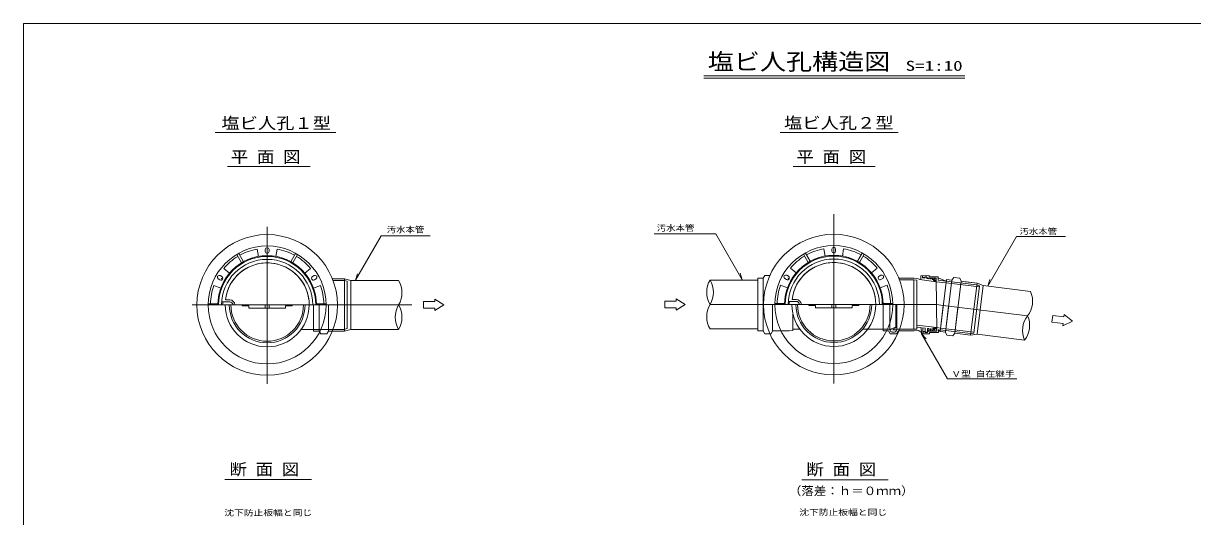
# Model space of a CAD drawing. Units: millimetres on the paper. Extents: x -392 to 404, y -283 to 281.
# Drawn here: x -392 to 124, y 64 to 281 of the extents above; entities that cross this region are included whole.
import ezdxf
from ezdxf.enums import TextEntityAlignment as Align

# ---------------------------------------------------------------- set-up
doc = ezdxf.new("R2010")
doc.units = ezdxf.units.MM
for name, color, linetype, lineweight in [('0-2__0-3__0-3_LAYER001', 7, 'Continuous', 18), ('0-3__0-4__1-0_0', 7, 'Continuous', 18), ('0-4__0-5__1-1_陣へようこそ', 7, 'Continuous', 18)]:
    doc.layers.add(name, color=color, linetype=linetype, lineweight=lineweight)
doc.styles.add('ＭＳ ゴシック', font='')
doc.styles.get('ＭＳ ゴシック').set_extended_font_data('MS Gothic')

msp = doc.modelspace()

# ---------------------------------------------------------------- linework, layer by layer
at = {"layer": '0-2__0-3__0-3_LAYER001'}
msp.add_lwpolyline([(-391.757, 281.271), (-391.757, -282.729), (404.243, -282.729), (404.243, 281.271)], close=True, dxfattribs=at)
at = {"layer": '0-3__0-4__1-0_0'}
for p, q in [((33.567, 165.444), (46.191, 187.309)), ((46.228, 187.309), (67.923, 187.309)), ((-65.484, 168.869), (-65.484, 145.669)), ((0.965, 146.369), (0.965, 168.169)), ((2.597, 168.73), (3.561, 168.354)), ((4.762, 169.065), (5.762, 169.074)), ((5.763, 168.89), (5.758, 169.524)), ((7.364, 168.788), (6.764, 168.783)), ((8.464, 168.848), (7.964, 168.845)), ((9.757, 167.769), (10.874, 167.619)), ((9.769, 167.959), (10.352, 167.964)), ((10.352, 167.964), (10.869, 168.269)), ((10.865, 168.669), (10.563, 168.966)), ((15.259, 167.623), (11.662, 169.076)), ((14.897, 145.149), (17.712, 168.077)), ((28.834, 166.712), (21.801, 167.575)), ((28.834, 166.712), (23.556, 167.36)), ((-88.904, 157.269), (10.965, 157.269)), ((-61.307, 145.669), (-61.306, 157.269)), ((-12.535, 157.269), (-12.535, 145.703)), ((-6.979, 147.009), (-6.979, 157.269)), ((14.897, 145.149), (16.305, 156.613)), ((-52.344, 153.033), (-52.344, 145.841)), ((-52.344, 145.841), (-54.014, 145.694)), ((-49.356, 146.469), (-52.344, 146.469)), ((-21.597, 146.469), (-12.535, 146.469)), ((-8.66, 145.114), (-7.539, 145.114)), ((11.053, 147.169), (2.265, 148.172)), ((2.991, 145.876), (4.272, 144.91)), ((5.968, 145.375), (4.968, 145.366)), ((7.566, 145.639), (6.966, 145.634)), ((6.97, 145.236), (7.587, 145.539)), ((8.166, 145.644), (8.666, 145.649)), ((11.064, 145.869), (10.767, 145.567)), ((12.626, 146.184), (11.868, 145.476)), ((-48.437, 80.066), (-10.366, 80.066))]:
    msp.add_line(p, q, dxfattribs=at)
for points in [[(-34.335, 191.78), (-34.335, 197.204), (-34.335, 191.78)], [(-34.335, 122.504), (-34.335, 191.78), (-34.335, 122.504)], [(-74.691, 168.234), (-86.404, 188.522), (-113.588, 188.522)], [(-38.111, 178.683), (-38.676, 181.889), (-38.111, 178.683)], [(-35.151, 181.719), (-35.151, 180.819), (-35.151, 181.719)], [(-34.32, 182.519), (-34.351, 182.519), (-34.32, 182.519)], [(-33.52, 180.819), (-33.52, 181.719), (-33.52, 180.819)], [(-29.994, 181.889), (-30.559, 178.683), (-29.994, 181.889)], [(-45.637, 175.845), (-47.716, 179.445), (-45.637, 175.845)], [(-46.85, 179.945), (-44.771, 176.345), (-46.85, 179.945)], [(-34.351, 180.019), (-34.32, 180.019), (-34.351, 180.019)], [(-23.899, 176.345), (-21.821, 179.945), (-23.899, 176.345)], [(-20.955, 179.445), (-23.033, 175.845), (-20.955, 179.445)], [(-54.322, 169.75), (-55.102, 170.2), (-54.322, 169.75)], [(-53.486, 173.339), (-50.992, 171.246), (-53.486, 173.339)], [(-17.678, 171.246), (-15.184, 173.339), (-17.678, 171.246)], [(-13.569, 170.2), (-14.348, 169.75), (-13.569, 170.2)], [(-67.835, 168.108), (-88.904, 168.108), (-67.835, 168.108)], [(-54.535, 145.672), (-61.307, 145.669), (-62.031, 144.414), (-64.759, 144.414), (-65.484, 145.669), (-67.835, 145.669), (-67.835, 168.869), (-65.484, 168.869), (-64.759, 170.124), (-62.544, 170.124)], [(-54.768, 164.706), (-57.828, 165.82), (-54.768, 164.706)], [(-56.195, 169.907), (-56.21, 169.881), (-56.195, 169.907)], [(-55.917, 168.788), (-55.138, 168.338), (-55.917, 168.788)], [(-54.045, 168.631), (-54.03, 168.657), (-54.045, 168.631)], [(-14.641, 168.657), (-14.625, 168.631), (-14.641, 168.657)], [(-13.902, 164.706), (-10.843, 165.82), (-13.902, 164.706)], [(-13.533, 168.338), (-12.753, 168.788), (-13.533, 168.338)], [(-12.46, 169.881), (-12.476, 169.907), (-12.46, 169.881)], [(-6.933, 145.464), (-6.411, 146.369), (0.965, 146.369), (2.265, 146.483), (2.265, 168.055), (0.965, 168.169), (-5.315, 168.169)], [(2.597, 168.73), (1.057, 168.869), (-5.587, 168.869)], [(0.965, 167.721), (0.965, 146.817), (0.965, 167.721)], [(3.561, 168.354), (10.877, 167.369), (15.17, 166.902), (29.863, 165.124)], [(12.626, 146.184), (26.026, 144.539), (27.358, 144.726), (29.906, 165.473), (28.658, 165.978), (15.259, 167.623), (11.671, 168.063), (11.657, 169.576), (7.658, 169.541), (7.653, 170.041), (4.053, 170.009), (4.068, 168.286)], [(5.763, 168.89), (4.762, 169.012), (4.753, 170.015)], [(5.761, 169.174), (5.061, 169.168), (4.758, 169.465)], [(5.758, 169.524), (6.758, 169.533), (6.764, 168.767), (7.365, 168.693), (7.363, 168.938)], [(6.761, 169.133), (6.559, 169.331), (5.759, 169.324)], [(10.863, 168.969), (7.382, 168.938), (6.76, 169.231)], [(10.863, 168.969), (11.067, 145.569), (7.567, 145.539)], [(7.963, 168.943), (7.966, 168.619), (8.466, 168.558), (8.463, 168.948)], [(9.063, 168.953), (9.068, 168.353), (10.068, 168.362), (10.063, 168.962)], [(15.35, 168.367), (12.535, 145.439), (13.942, 156.903)], [(15.35, 168.367), (17.712, 168.077), (15.35, 168.367)], [(17.712, 168.077), (18.585, 169.235), (17.712, 168.077)], [(18.585, 169.235), (21.235, 168.909), (18.585, 169.235)], [(21.801, 167.575), (18.986, 144.647), (20.394, 156.111)], [(21.235, 168.909), (21.801, 167.575), (21.235, 168.909)], [(26.019, 143.784), (28.834, 166.712), (26.019, 143.784)], [(31.521, 165.626), (28.834, 166.712), (31.521, 165.626)], [(28.889, 144.187), (31.521, 165.626), (28.889, 144.187)], [(31.521, 165.626), (52.433, 163.058), (31.521, 165.626)], [(-60.23, 157.769), (-56.074, 157.769), (-60.23, 157.769)], [(-50.835, 158.669), (-54.386, 158.669), (-50.835, 158.669)], [(-52.754, 159.469), (-50.835, 159.469), (-52.754, 159.469)], [(-45.335, 157.269), (-45.335, 156.869), (-45.335, 157.269)], [(-45.335, 156.869), (-42.435, 156.869), (-45.335, 156.869)], [(-42.435, 156.869), (-42.435, 155.769), (-42.435, 156.869)], [(-42.435, 155.769), (-26.235, 155.769), (-42.435, 155.769)], [(-35.163, 157.269), (-35.163, 155.912), (-35.163, 157.269)], [(-33.508, 155.912), (-33.508, 157.269), (-33.508, 155.912)], [(-26.235, 155.769), (-26.235, 156.869), (-26.235, 155.769)], [(-26.235, 156.869), (-23.335, 156.869), (-26.235, 156.869)], [(-23.335, 156.869), (-23.335, 157.269), (-23.335, 156.869)], [(-14.764, 157.269), (10.965, 157.269), (13.942, 156.903), (51.117, 152.339)], [(-8.44, 157.769), (-12.597, 157.769), (-8.44, 157.769)], [(-9.559, 157.269), (-9.559, 146.02), (-8.953, 146.626), (-6.979, 147.379)], [(-6.563, 157.269), (-6.563, 146.106), (-8.329, 146.106), (-8.076, 146.399), (-6.979, 147.009)], [(-67.835, 146.508), (-88.904, 146.508), (-67.835, 146.508)], [(-12.535, 146.419), (-9.789, 146.419), (-9.223, 145.439)], [(-12.535, 145.703), (-10.184, 145.703), (-9.413, 144.369), (-6.757, 144.369), (-6.006, 145.669), (1.057, 145.669), (2.965, 145.841)], [(2.265, 147.355), (4.253, 147.111), (4.277, 144.41)], [(4.277, 144.41), (7.877, 144.442), (7.872, 144.942), (11.872, 144.976), (11.861, 146.278)], [(4.351, 144.411), (15.762, 124.569), (46.393, 124.569)], [(7.567, 145.529), (7.557, 146.706), (6.956, 146.779), (6.972, 144.934), (5.972, 144.925), (5.955, 146.902), (4.954, 147.025), (4.977, 144.416)], [(4.972, 144.966), (5.269, 145.269), (5.969, 145.275)], [(5.971, 145.125), (6.771, 145.132), (6.969, 145.334)], [(8.667, 145.549), (8.658, 146.57), (8.158, 146.632), (8.167, 145.544)], [(9.267, 145.554), (9.262, 146.154), (10.262, 146.162), (10.267, 145.562)], [(9.358, 146.555), (9.363, 146.905), (11.055, 146.919)], [(11.061, 146.269), (10.539, 146.565), (9.358, 146.555)], [(11.053, 147.169), (12.715, 146.905), (27.401, 145.075)], [(12.535, 145.439), (14.897, 145.149), (12.535, 145.439)], [(14.897, 145.149), (15.463, 143.815), (14.897, 145.149)], [(18.114, 143.49), (18.986, 144.647), (18.114, 143.49)], [(18.986, 144.647), (26.019, 143.784), (18.986, 144.647)], [(15.463, 143.815), (18.114, 143.49), (15.463, 143.815)], [(26.019, 143.784), (28.889, 144.187), (26.019, 143.784)], [(28.889, 144.187), (49.801, 141.619), (28.889, 144.187)]]:
    msp.add_lwpolyline(points, dxfattribs=at)
for points in [[(-108.904, 158.769), (-108.904, 155.769), (-103.904, 155.769), (-103.904, 154.769), (-99.904, 157.269), (-103.904, 159.769), (-103.904, 158.769)], [(62.218, 152.487), (61.852, 149.51), (66.815, 148.9), (66.693, 147.908), (70.968, 149.902), (67.302, 152.87), (67.18, 151.878)]]:
    msp.add_lwpolyline(points, close=True, dxfattribs=at)
for centre, radius, start, end in [((-34.335, 157.269), 31, 0, 180), ((-34.335, 157.269), 31, 0, 180), ((-34.335, 157.269), 26, 0, 180), ((-34.335, 157.269), 26, 0, 180), ((-34.335, 157.269), 25, 100, 118.85401), ((-34.335, 157.269), 25, 100, 118.85401), ((-34.351, 181.719), 0.8, 90, 180), ((-34.351, 181.719), 0.8, 90, 180), ((-34.351, 180.819), 0.8, 180, 270), ((-34.351, 180.819), 0.8, 180, 270), ((-34.32, 181.719), 0.8, 0, 90), ((-34.32, 181.719), 0.8, 0, 90), ((-34.32, 180.819), 0.8, 270, 0), ((-34.32, 180.819), 0.8, 270, 0), ((-34.335, 157.269), 25, 61.14599, 80), ((-34.335, 157.269), 25, 61.14599, 80), ((-34.335, 157.269), 21.744, 0, 180), ((-34.335, 157.269), 21.744, 0, 180), ((-34.335, 157.269), 21.4, 0, 180), ((-34.335, 157.269), 21.4, 0, 180), ((-34.335, 157.269), 20.1, 0, 180), ((-34.335, 157.269), 20.1, 0, 180), ((-34.335, 157.269), 25, 121.14599, 140), ((-34.335, 157.269), 25, 121.14599, 140), ((-34.335, 157.269), 18.55, 0, 173.18878), ((-34.335, 157.269), 18.55, 6.81122, 173.18878), ((-34.335, 157.269), 25, 40, 58.85401), ((-34.335, 157.269), 25, 40, 58.85401), ((-55.502, 169.507), 0.8, 60, 150), ((-55.502, 169.507), 0.8, 60, 150), ((-13.169, 169.507), 0.8, 30, 120), ((-13.169, 169.507), 0.8, 30, 120), ((-79.934, 162.708), 10.47, 148.95178, 211.04822), ((-79.934, 162.708), 10.47, 148.95178, 211.04822), ((-97.874, 162.708), 10.47, 328.95178, 31.04822), ((-97.874, 162.708), 10.47, 328.95178, 31.04822), ((-34.335, 157.269), 25, 160, 178.85401), ((-34.335, 157.269), 25, 160, 178.85401), ((-55.517, 169.481), 0.8, 150, 240), ((-55.517, 169.481), 0.8, 150, 240), ((-54.738, 169.031), 0.8, 240, 330), ((-54.738, 169.031), 0.8, 240, 330), ((-54.567, 162.869), 6, 85, 90), ((-54.722, 169.057), 0.8, 330, 60), ((-54.722, 169.057), 0.8, 330, 60), ((-13.948, 169.057), 0.8, 120, 210), ((-13.948, 169.057), 0.8, 120, 210), ((-13.933, 169.031), 0.8, 210, 300), ((-13.933, 169.031), 0.8, 210, 300), ((-13.153, 169.481), 0.8, 300, 30), ((-13.153, 169.481), 0.8, 300, 30), ((-34.335, 157.269), 25, 1.14599, 20), ((-34.335, 157.269), 25, 1.14599, 20), ((9.365, 168.655), 0.3, 90.5, 270.5), ((9.77, 167.859), 0.1, 90.5, 179.16156), ((9.77, 167.868), 0.1, 179.16156, 262.32935), ((9.765, 168.659), 0.3, 270.5, 90.5), ((42.872, 158.792), 10.47, 321.95178, 24.04822), ((42.872, 158.792), 10.47, 321.95178, 24.04822), ((-79.934, 151.908), 10.47, 148.95178, 211.04822), ((-79.934, 151.908), 10.47, 148.95178, 211.04822), ((-34.335, 157.269), 31, 180, 0), ((-34.335, 157.269), 31, 180, 0), ((-34.335, 157.269), 26, 180, 0), ((-34.335, 157.269), 26, 180, 0), ((-34.335, 157.269), 19.628, 175.9097, 180), ((-34.335, 157.269), 18.5, 180, 0), ((-34.335, 157.269), 18.5, 180, 0), ((-34.335, 157.269), 16.7, 180, 0), ((-34.335, 157.269), 16.7, 180, 0), ((-50.835, 157.269), 2.2, 0, 90), ((-50.835, 157.269), 2.2, 0, 90), ((-50.835, 157.269), 1.4, 0, 90), ((-50.835, 157.269), 1.4, 0, 90), ((-34.335, 157.269), 16, 180, 0), ((-34.335, 157.269), 16, 180, 0), ((59.362, 145.886), 10.47, 141.95178, 204.04822), ((59.362, 145.886), 10.47, 141.95178, 204.04822), ((41.556, 148.072), 10.47, 321.95178, 24.04822), ((41.556, 148.072), 10.47, 321.95178, 24.04822), ((-54.537, 151.672), 6, 270.02206, 275), ((-8.66, 145.764), 0.65, 210, 270), ((-7.539, 145.814), 0.7, 270, 330), ((9.564, 145.856), 0.3, 90.5, 270.5), ((9.964, 145.86), 0.3, 270.5, 90.5)]:
    msp.add_arc(centre, radius, start, end, dxfattribs=at)
at = {"layer": '0-4__0-5__1-1_陣へようこそ'}
for p, q in [((-91.672, 258.12), (23.439, 258.12)), ((-91.672, 257.12), (23.439, 257.12)), ((-307.105, 233.12), (-253.961, 233.12)), ((-57.966, 233.12), (-6.007, 233.12)), ((-301.739, 218.12), (-265.302, 218.12)), ((-52.321, 218.12), (-16.063, 218.12)), ((-284.241, 122.356), (-284.241, 191.631)), ((-245.303, 167.989), (-244.355, 170.906)), ((-74.691, 168.234), (-75.639, 171.151)), ((33.567, 165.444), (34.515, 168.361)), ((-220.467, 157.12), (-317.331, 157.12)), ((-263.741, 146.32), (-269.221, 146.32)), ((4.351, 144.411), (6.383, 142.113)), ((-302.858, 80.12), (-264.629, 80.12))]:
    msp.add_line(p, q, dxfattribs=at)
for points in [[(-245.303, 167.989), (-234.023, 187.526), (-212.392, 187.526)], [(-288.017, 178.534), (-288.582, 181.74), (-288.017, 178.534)], [(-285.056, 181.57), (-285.056, 180.67), (-285.056, 181.57)], [(-284.225, 182.37), (-284.256, 182.37), (-284.225, 182.37)], [(-283.425, 180.67), (-283.425, 181.57), (-283.425, 180.67)], [(-279.9, 181.74), (-280.465, 178.534), (-279.9, 181.74)], [(-295.543, 175.696), (-297.622, 179.296), (-295.543, 175.696)], [(-296.756, 179.796), (-294.677, 176.196), (-296.756, 179.796)], [(-284.256, 179.87), (-284.225, 179.87), (-284.256, 179.87)], [(-273.805, 176.196), (-271.726, 179.796), (-273.805, 176.196)], [(-270.86, 179.296), (-272.939, 175.696), (-270.86, 179.296)], [(-303.392, 173.19), (-300.898, 171.097), (-303.392, 173.19)], [(-267.584, 171.097), (-265.09, 173.19), (-267.584, 171.097)], [(-304.674, 164.557), (-307.733, 165.671), (-304.674, 164.557)], [(-306.1, 169.759), (-306.116, 169.732), (-306.1, 169.759)], [(-305.823, 168.639), (-305.044, 168.189), (-305.823, 168.639)], [(-304.228, 169.601), (-305.008, 170.051), (-304.228, 169.601)], [(-303.951, 168.482), (-303.935, 168.509), (-303.951, 168.482)], [(-264.547, 168.509), (-264.531, 168.482), (-264.547, 168.509)], [(-263.474, 170.051), (-264.254, 169.601), (-263.474, 170.051)], [(-263.808, 164.557), (-260.749, 165.671), (-263.808, 164.557)], [(-255.183, 167.92), (-250.241, 167.92), (-248.941, 167.572), (-248.941, 146.669), (-250.241, 146.32), (-263.741, 146.32)], [(-263.438, 168.189), (-262.659, 168.639), (-263.438, 168.189)], [(-262.366, 169.732), (-262.382, 169.759), (-262.366, 169.732)], [(-250.155, 168.67), (-255.473, 168.67), (-250.155, 168.67)], [(-247.356, 167.92), (-250.155, 168.67), (-247.356, 167.92)], [(-250.155, 145.57), (-250.155, 168.67), (-250.155, 145.57)], [(-247.356, 146.32), (-247.356, 167.92), (-247.356, 146.32)], [(-247.356, 167.92), (-226.287, 167.92), (-247.356, 167.92)], [(-310.136, 157.62), (-305.979, 157.62), (-310.136, 157.62)], [(-304.292, 158.52), (-300.741, 158.52), (-304.292, 158.52)], [(-300.741, 159.32), (-302.66, 159.32), (-300.741, 159.32)], [(-295.241, 157.12), (-295.241, 156.72), (-295.241, 157.12)], [(-295.241, 156.72), (-292.341, 156.72), (-295.241, 156.72)], [(-292.341, 156.72), (-292.341, 155.62), (-292.341, 156.72)], [(-292.341, 155.62), (-276.141, 155.62), (-292.341, 155.62)], [(-285.069, 157.12), (-285.069, 155.763), (-285.069, 157.12)], [(-283.413, 155.763), (-283.413, 157.12), (-283.413, 155.763)], [(-276.141, 155.62), (-276.141, 156.72), (-276.141, 155.62)], [(-276.141, 156.72), (-273.241, 156.72), (-276.141, 156.72)], [(-273.241, 156.72), (-273.241, 157.12), (-273.241, 156.72)], [(-263.741, 157.12), (-263.741, 145.57), (-263.741, 157.12)], [(-258.346, 157.62), (-262.503, 157.62), (-258.346, 157.62)], [(-261.361, 145.57), (-261.361, 157.12), (-261.361, 145.57)], [(-257.241, 157.12), (-257.241, 145.57), (-257.241, 157.12)], [(-263.741, 145.57), (-261.361, 145.57), (-263.741, 145.57)], [(-261.361, 145.57), (-260.636, 144.315), (-261.361, 145.57)], [(-257.966, 144.315), (-257.241, 145.57), (-257.966, 144.315)], [(-257.241, 145.57), (-250.155, 145.57), (-257.241, 145.57)], [(-250.155, 145.57), (-247.356, 146.32), (-250.155, 145.57)], [(-247.356, 146.32), (-226.287, 146.32), (-247.356, 146.32)], [(-260.636, 144.315), (-257.966, 144.315), (-260.636, 144.315)]]:
    msp.add_lwpolyline(points, dxfattribs=at)
msp.add_lwpolyline([(-215.287, 158.62), (-215.287, 155.62), (-210.287, 155.62), (-210.287, 154.62), (-206.287, 157.12), (-210.287, 159.62), (-210.287, 158.62)], close=True, dxfattribs=at)
for centre, radius, start, end in [((-284.241, 157.12), 31, 0, 180), ((-284.241, 157.12), 31, 0, 180), ((-284.241, 157.12), 26, 0, 180), ((-284.241, 157.12), 26, 0, 180), ((-284.241, 157.12), 25, 100, 118.85401), ((-284.241, 157.12), 25, 100, 118.85401), ((-284.256, 181.57), 0.8, 90, 180), ((-284.256, 181.57), 0.8, 90, 180), ((-284.256, 180.67), 0.8, 180, 270), ((-284.256, 180.67), 0.8, 180, 270), ((-284.225, 181.57), 0.8, 0, 90), ((-284.225, 181.57), 0.8, 0, 90), ((-284.225, 180.67), 0.8, 270, 0), ((-284.225, 180.67), 0.8, 270, 0), ((-284.241, 157.12), 25, 61.14599, 80), ((-284.241, 157.12), 25, 61.14599, 80), ((-284.241, 157.12), 21.744, 0, 180), ((-284.241, 157.12), 21.744, 0, 180), ((-284.241, 157.12), 21.4, 0, 180), ((-284.241, 157.12), 21.4, 0, 180), ((-284.241, 157.12), 20.1, 0, 180), ((-284.241, 157.12), 20.1, 0, 180), ((-284.241, 157.12), 25, 121.14599, 140), ((-284.241, 157.12), 25, 121.14599, 140), ((-284.241, 157.12), 18.55, 6.81122, 173.18878), ((-284.241, 157.12), 18.55, 0, 173.18878), ((-284.241, 157.12), 25, 40, 58.85401), ((-284.241, 157.12), 25, 40, 58.85401), ((-284.241, 157.12), 25, 160, 178.85401), ((-284.241, 157.12), 25, 160, 178.85401), ((-305.423, 169.332), 0.8, 150, 240), ((-305.423, 169.332), 0.8, 150, 240), ((-305.408, 169.359), 0.8, 60, 150), ((-305.408, 169.359), 0.8, 60, 150), ((-304.644, 168.882), 0.8, 240, 330), ((-304.644, 168.882), 0.8, 240, 330), ((-304.472, 162.72), 6, 85, 90), ((-304.628, 168.909), 0.8, 330, 60), ((-304.628, 168.909), 0.8, 330, 60), ((-263.854, 168.909), 0.8, 120, 210), ((-263.854, 168.909), 0.8, 120, 210), ((-263.838, 168.882), 0.8, 210, 300), ((-263.838, 168.882), 0.8, 210, 300), ((-263.074, 169.359), 0.8, 30, 120), ((-263.074, 169.359), 0.8, 30, 120), ((-263.059, 169.332), 0.8, 300, 30), ((-263.059, 169.332), 0.8, 300, 30), ((-284.241, 157.12), 25, 1.14599, 20), ((-284.241, 157.12), 25, 1.14599, 20), ((-235.257, 162.52), 10.47, 328.95178, 31.04822), ((-235.257, 162.52), 10.47, 328.95178, 31.04822), ((-284.241, 157.12), 31, 180, 0), ((-284.241, 157.12), 31, 180, 0), ((-284.241, 157.12), 26, 180, 0), ((-284.241, 157.12), 26, 180, 0), ((-284.241, 157.12), 19.628, 175.9097, 180), ((-284.241, 157.12), 19.628, 175.9097, 180), ((-284.241, 157.12), 18.5, 180, 0), ((-284.241, 157.12), 18.5, 180, 0), ((-284.241, 157.12), 16.7, 180, 0), ((-284.241, 157.12), 16.7, 180, 0), ((-300.741, 157.12), 2.2, 0, 90), ((-300.741, 157.12), 2.2, 0, 90), ((-300.741, 157.12), 1.4, 0, 90), ((-300.741, 157.12), 1.4, 0, 90), ((-284.241, 157.12), 16, 180, 0), ((-284.241, 157.12), 16, 180, 0), ((-217.317, 151.72), 10.47, 148.95178, 211.04822), ((-217.317, 151.72), 10.47, 148.95178, 211.04822), ((-235.257, 151.72), 10.47, 328.95178, 31.04822), ((-235.257, 151.72), 10.47, 328.95178, 31.04822)]:
    msp.add_arc(centre, radius, start, end, dxfattribs=at)

# ---------------------------------------------------------------- texts
at = {"layer": '0-3__0-4__1-0_0', "style": 'ＭＳ ゴシック'}
for s, height, width, p in [('汚水本管', 2.566, 1.15, (-112.399, 188.957)), ('汚水本管', 2.566, 1.15, (47.581, 187.483)), ('Ｖ型 自在継手', 2.566, 1.2, (17.506, 124.635)), ('断 面 図', 5.132, 1.1, (-46.437, 80.486)), ('（落差：ｈ＝０ｍｍ）', 3.666, 1.1, (-54.146, 72.154))]:
    msp.add_text(s, height=height, dxfattribs=dict(at, width=width)).set_placement(p, align=Align.BOTTOM_LEFT)
at = {"layer": '0-4__0-5__1-1_陣へようこそ', "style": 'ＭＳ ゴシック'}
for s, height, width, p in [('塩ビ人孔構造図', 7.331, 1.15, (-89.913, 258.52)), ('S=1:10', 4.399, 1.4, (-2.656, 259.042)), ('塩ビ人孔１型', 5.132, 1.15, (-304.422, 233.169)), ('塩ビ人孔２型', 5.132, 1.15, (-56.279, 233.29)), ('平 面 図', 5.132, 1.1, (-300.276, 218.327)), ('平 面 図', 5.132, 1.1, (-50.858, 218.327)), ('汚水本管', 2.566, 1.15, (-231.507, 188.257)), ('断 面 図', 5.132, 1.1, (-300.858, 80.54)), ('沈下防止板幅と同じ', 2.566, 1.2, (-303.176, 63.413)), ('沈下防止板幅と同じ', 2.566, 1.2, (-49.598, 63.626))]:
    msp.add_text(s, height=height, dxfattribs=dict(at, width=width)).set_placement(p, align=Align.BOTTOM_LEFT)

doc.saveas('drawing.dxf')
